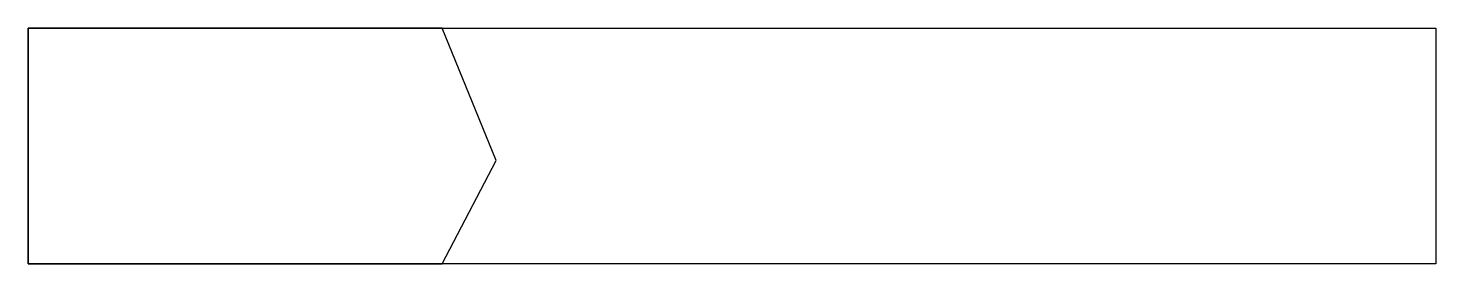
# Model space of a CAD drawing. Header units: millimetres. Extents: x -40.1 to 41.1, y 0 to 13.6.
import ezdxf

# ---------------------------------------------------------------- set-up
doc = ezdxf.new("R2010")
doc.units = ezdxf.units.MM
doc.layers.get('0').update_dxf_attribs({"linetype": 'CONTINUOUS'})

msp = doc.modelspace()

# ---------------------------------------------------------------- linework, layer by layer
for points in [[(-16.235, 0), (-13.13, 5.958), (-16.235, 13.6), (-40.107, 13.6), (-40.107, 0)], [(-40.107, 13.6), (41.051, 13.6), (41.051, 0.011), (-40.107, 0.011)]]:
    msp.add_lwpolyline(points, close=True)

doc.saveas('drawing.dxf')
